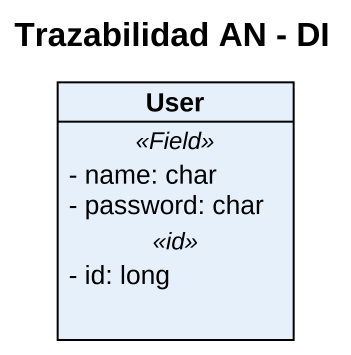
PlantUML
@startuml
title Trazabilidad AN - DI
hide circle
hide empty members
skinparam classAttributeIconSize 0
class User {
  .. <<Field>> ..
  - name: char
  - password: char
  .. <<id>> ..
  - id: long
}
@enduml
